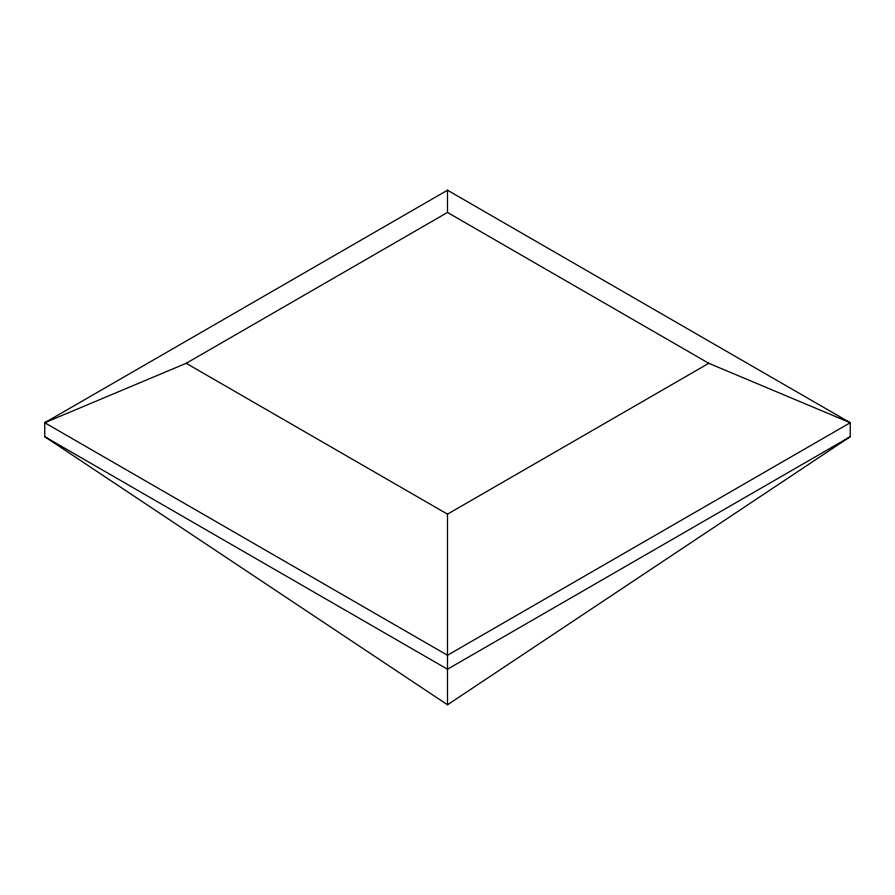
<?xml version="1.0" encoding="UTF-8"?>
<svg xmlns="http://www.w3.org/2000/svg" width="895" height="895" viewBox="0 0 895 895"><rect width="100%" height="100%" fill="white"/><g stroke="black" fill="none" stroke-linecap="round" stroke-linejoin="round"><path stroke-width="1.34" d="M447.5 704.79L850.25 436.682L850.25 422.731L447.5 190.21L44.75 422.731L44.75 436.682L447.5 704.79L447.5 514.155L186.205 363.303L44.75 422.731L447.5 655.263L850.25 422.731L708.795 363.303L447.5 212.451L186.205 363.303M447.5 514.155L708.795 363.303M850.25 436.682L447.5 669.214L44.75 436.682M447.5 190.21L447.5 212.451"/></g></svg>
